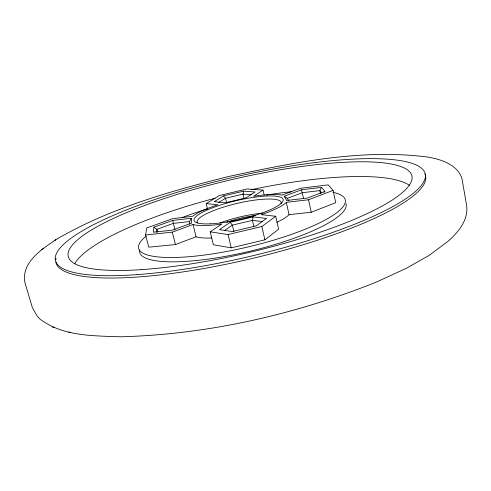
<?xml version="1.0" encoding="UTF-8"?>
<svg xmlns="http://www.w3.org/2000/svg" width="491" height="491" viewBox="0 0 491 491"><rect width="100%" height="100%" fill="white"/><g stroke="black" fill="none" stroke-linecap="round" stroke-linejoin="round"><path stroke-width="0.74" d="M156.592 232.237L156.911 229.328L153.886 227.21L153.26 232.188L172.378 230.144L191.668 223.055L191.398 218.292L172.734 220.404L153.886 227.21M211.762 237.951A50.702 11.25 -13.2 0 1 196.075 236.785L175.453 244.561L148.761 247.176L145.575 234.986L146.692 228.002L172.801 218.599L192.521 216.353A50.861 10.624 -13.2 0 1 217.857 204.784L206.208 203.593L207.576 209.234M253.141 216.899L230.101 222.38L219.428 229.653L232.353 231.531L256.425 225.799L266.509 218.452L253.141 216.899L252.429 220.361L253.939 226.891M243.628 191.134L223.589 195.891L214.205 201.697L225.283 202.777L246.101 197.83L255.044 191.993L243.628 191.134L242.99 194.098L244.027 198.548M324.048 192.484L324.925 191.373L321.556 187.359L319.837 190.6L320.463 193.552M189.692 224.369L189.563 221.57L191.398 218.292M55.894 239.669C41.772 249.244 21.205 262.372 24.894 282.509L32.289 307.348C34.873 311.895 36.972 317.456 41.606 320.292C64.241 336.378 93.732 335.764 120.313 336.801L122.063 336.74C209.056 334.285 295.244 314.381 375.971 282.257L405.971 268.473L429.122 255.406L447.976 241.382C458.514 232.059 469.5 219.06 466.333 203.857L461.933 178.479C457.213 164.387 441.17 159.434 428.011 157.083C361.038 148.429 293.563 162.552 228.278 176.576C168.947 191.484 109.039 208.577 55.894 239.669L54.483 240.658M145.575 234.986L172.304 232.157L193.037 224.516A50.861 10.624 -13.2 0 0 221.779 224.056L210.203 231.85L213.352 244.751L231.243 247.845L264.907 239.823L278.63 229.205L275.715 216.261L261.28 214.659A50.861 10.624 -13.2 0 0 286.327 202.335L308.532 199.763L333.119 190.398L335.678 202.697L311.22 212.247L289.058 214.653A50.702 11.25 -13.2 0 1 276.82 222.319M210.203 231.85L228.063 234.545L261.85 226.504L275.715 216.261M41.803 249.569L43.374 248.471M224.35 230.666L232.353 225.142L252.429 220.361L262.581 221.601M264.152 195.05L263.029 190.097L253.657 196.283A50.861 10.624 -13.2 0 1 282.11 195.062L300.375 188.286L328.184 184.868L333.119 190.398M218.661 202.544L225.535 198.241L242.99 194.098L251.38 194.774M206.208 203.593L219.379 195.528L247.059 188.961L263.029 190.097M324.925 191.373L307.323 198.057L286.67 200.469L284.185 196.24L301.462 189.808L321.556 187.359M284.185 196.24L287.315 198.333L302.339 192.705L319.837 190.6L321.765 192.969M189.563 221.57L173.311 223.374L156.911 229.328L157.666 232.255M52.199 326.951L54.391 327.626M68.605 332.026L70.704 332.671M223.589 195.891L225.535 198.241L226.59 202.691M230.101 222.38L232.353 225.142L233.9 231.66M287.315 198.333L288.794 200.807M301.462 189.808L303.604 198.542M172.304 232.157L175.453 244.561M174.962 229.898L172.734 220.404M193.037 224.516L196.075 236.785M228.063 234.545L231.243 247.845M261.85 226.504L264.907 239.823M286.327 202.335L289.058 214.653M308.532 199.763L311.22 212.247M333.027 192.325A106.13 23.666 -13.2 0 1 247.489 247.09A106.13 23.666 -13.2 0 1 146.109 236.239M182.001 217.63A106.13 23.666 -13.2 0 1 206.963 209.019M266.447 195.056A106.13 23.666 -13.2 0 1 291.249 191.785M345.983 203.532A106.013 24.096 -13.2 0 1 244.242 252.546A106.013 24.096 -13.2 0 1 139.628 249.968M74.614 263.913A175.704 40.366 -13.2 0 1 215.175 198.229M251.134 189.704A175.704 40.366 -13.2 0 1 409.39 185.267M424.875 173.961A189.79 40.79 -13.2 0 1 253.583 258.143A189.79 40.79 -13.2 0 1 55.919 262.096M55.814 259.843A189.79 40.79 -13.2 0 1 56.048 258.291M197.542 223.006A43.19 9.133 -13.2 0 1 237.877 203.225A43.19 9.133 -13.2 0 1 281.104 203.753M219.9 222.945A43.024 9.746 -13.2 0 1 262.489 213.137M226.547 222.245A36.266 8.212 -13.2 0 1 255.4 215.524M141.316 269.645A176.49 37.445 -13.2 0 0 411.44 181.185A176.49 37.445 -13.2 0 0 167.437 197.529A176.49 37.445 -13.2 0 0 141.316 269.645M137.523 274.598A189.9 40.397 -13.2 0 0 425.028 178.589A189.9 40.397 -13.2 0 0 158.384 198.315A189.9 40.397 -13.2 0 0 137.523 274.598M210.713 223.822A45.767 9.556 -13.2 0 0 282.706 201.543A45.767 9.556 -13.2 0 0 222.417 204.416A45.767 9.556 -13.2 0 0 210.713 223.822"/></g></svg>
